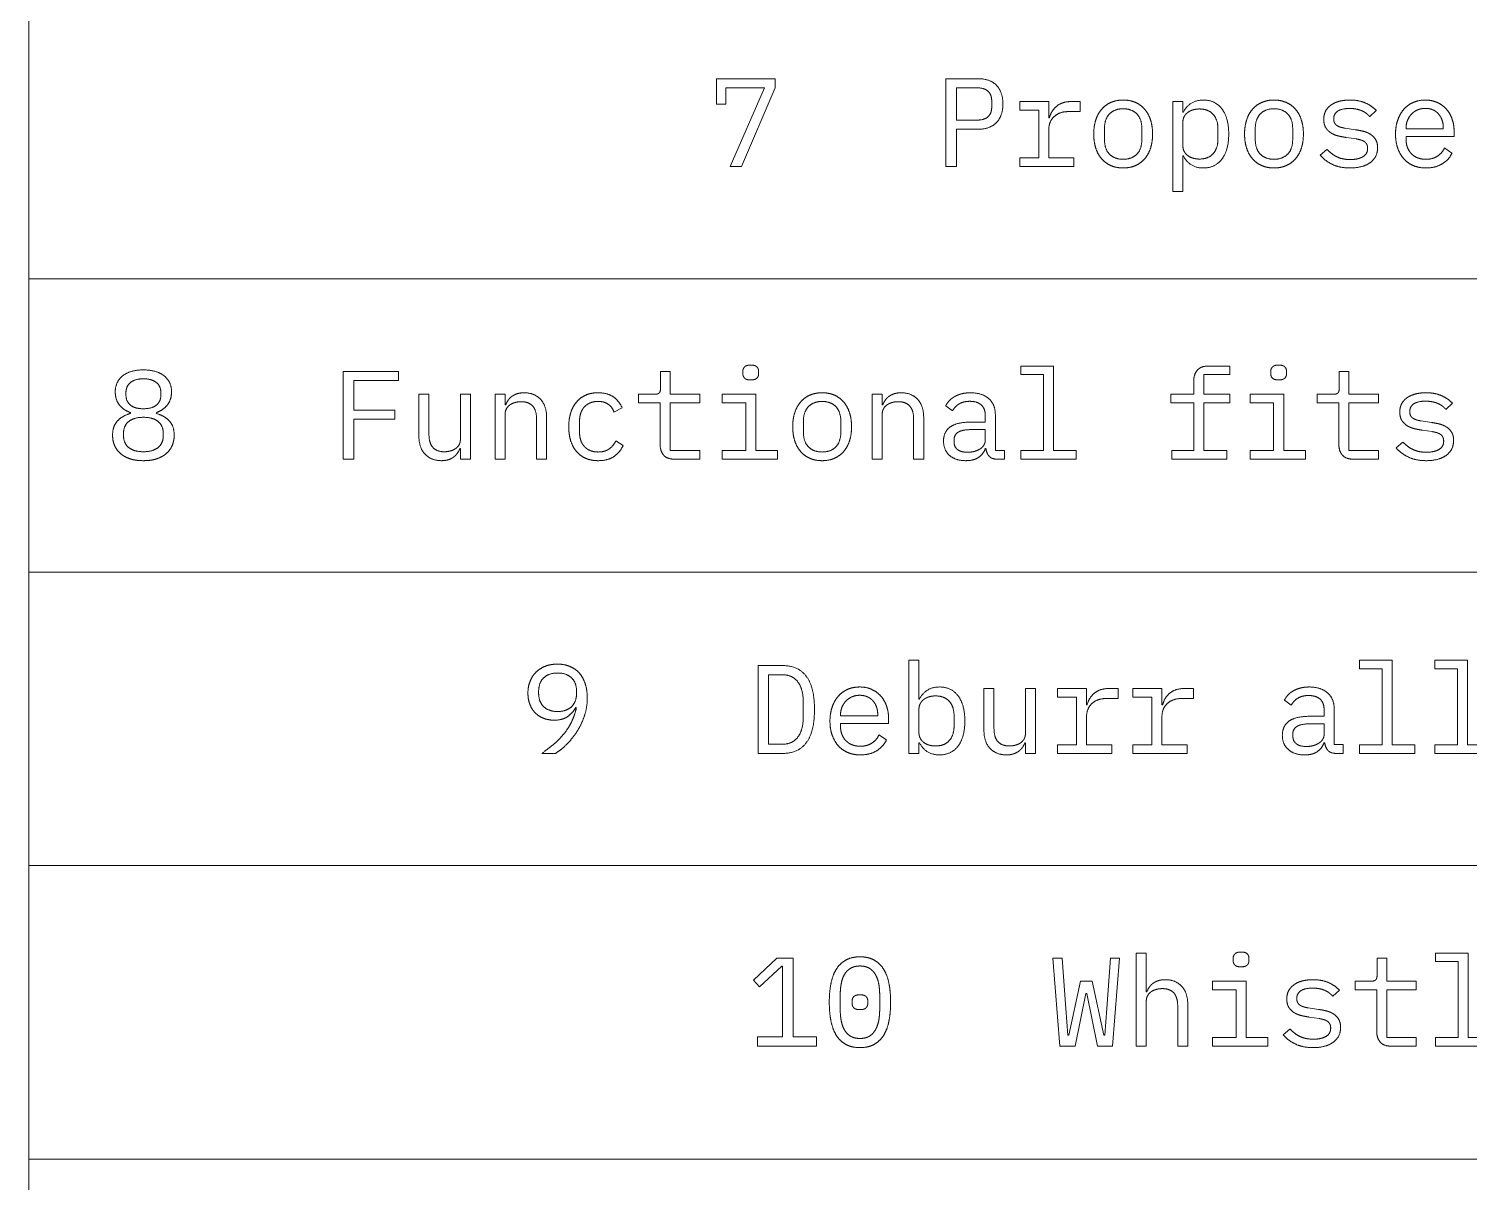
# Model space of a CAD drawing. Header units: millimetres. Extents: x 22 to 584, y 11 to 410.
# Drawn here: x 436.84 to 471.22, y 332.45 to 359.96 of the extents above; entities that cross this region are included whole.
import ezdxf

# ---------------------------------------------------------------- set-up
doc = ezdxf.new("R2010")
doc.units = ezdxf.units.MM
doc.layers.add('dims', color=7, linetype='Continuous', lineweight=5)

msp = doc.modelspace()

# ---------------------------------------------------------------- linework, layer by layer
at = {"layer": 'dims'}
for p, q in [((436.843, 305), (436.843, 410)), ((453.258, 358.772), (453.258, 358.166)), ((454.656, 358.772), (453.258, 358.772)), ((454.656, 358.55), (454.656, 358.772)), ((458.733, 358.772), (458.733, 356.678)), ((459.495, 358.772), (458.733, 358.772)), ((453.483, 358.556), (454.401, 358.556)), ((453.483, 358.166), (453.483, 358.556)), ((454.401, 358.556), (453.582, 356.678)), ((453.852, 356.678), (454.656, 358.55)), ((458.985, 357.785), (458.985, 358.553)), ((458.985, 358.553), (459.489, 358.553)), ((459.825, 358.247), (459.825, 358.091)), ((453.258, 358.166), (453.483, 358.166)), ((460.494, 358.226), (460.494, 358.022)), ((461.187, 358.226), (460.494, 358.226)), ((460.494, 358.022), (460.947, 358.022)), ((460.947, 358.022), (460.947, 356.882)), ((461.187, 357.836), (461.187, 358.226)), ((461.649, 357.986), (461.94, 357.986)), ((461.94, 358.226), (461.724, 358.226)), ((461.94, 357.986), (461.94, 358.226)), ((464.148, 358.226), (464.148, 356.078)), ((464.388, 358.226), (464.148, 358.226)), ((464.388, 357.974), (464.388, 358.226)), ((464.4, 357.974), (464.388, 357.974)), ((468.849, 357.866), (469.005, 358.013)), ((459.489, 357.785), (458.985, 357.785)), ((458.985, 357.566), (459.495, 357.566)), ((458.985, 356.678), (458.985, 357.566)), ((461.202, 357.836), (461.187, 357.836)), ((461.187, 356.882), (461.187, 357.551)), ((462.516, 357.341), (462.516, 357.563)), ((463.41, 357.563), (463.41, 357.341)), ((464.388, 357.173), (464.388, 357.731)), ((465.225, 357.584), (465.225, 357.32)), ((466.116, 357.341), (466.116, 357.563)), ((467.01, 357.563), (467.01, 357.341)), ((468.504, 357.554), (468.261, 357.59)), ((469.716, 357.572), (469.716, 357.593)), ((470.604, 357.572), (469.716, 357.572)), ((470.604, 357.605), (470.604, 357.572)), ((468.282, 357.371), (468.525, 357.335)), ((469.716, 357.392), (470.862, 357.392)), ((469.716, 357.32), (469.716, 357.392)), ((470.862, 357.392), (470.862, 357.506)), ((460.494, 356.882), (460.494, 356.678)), ((460.947, 356.882), (460.494, 356.882)), ((461.787, 356.882), (461.187, 356.882)), ((461.787, 356.678), (461.787, 356.882)), ((464.388, 356.93), (464.4, 356.93)), ((464.388, 356.078), (464.388, 356.93)), ((467.826, 357.086), (467.664, 356.945)), ((470.811, 356.999), (470.634, 357.119)), ((453.582, 356.678), (453.852, 356.678)), ((458.733, 356.678), (458.985, 356.678)), ((460.494, 356.678), (461.787, 356.678)), ((464.148, 356.078), (464.388, 356.078)), ((436.843, 354), (584, 354)), ((444.348, 351.79), (444.348, 349.696)), ((445.668, 351.79), (444.348, 351.79)), ((445.668, 351.571), (445.668, 351.79)), ((451.92, 351.79), (451.92, 351.385)), ((452.151, 351.79), (451.92, 351.79)), ((452.151, 351.244), (452.151, 351.79)), ((453.885, 351.787), (453.885, 351.739)), ((454.263, 351.739), (454.263, 351.787)), ((460.518, 351.916), (460.518, 351.712)), ((461.298, 351.916), (460.518, 351.916)), ((460.518, 351.712), (461.058, 351.712)), ((461.058, 351.712), (461.058, 349.9)), ((461.298, 349.9), (461.298, 351.916)), ((464.889, 351.712), (465.51, 351.712)), ((464.889, 351.244), (464.889, 351.712)), ((465.51, 351.916), (464.991, 351.916)), ((465.51, 351.712), (465.51, 351.916)), ((466.485, 351.787), (466.485, 351.739)), ((466.863, 351.739), (466.863, 351.787)), ((468.12, 351.79), (468.12, 351.385)), ((468.351, 351.79), (468.12, 351.79)), ((468.351, 351.244), (468.351, 351.79)), ((444.6, 351.571), (445.668, 351.571)), ((444.6, 350.866), (444.6, 351.571)), ((464.649, 351.562), (464.649, 351.244)), ((439.161, 351.235), (439.161, 351.277)), ((439.995, 351.277), (439.995, 351.235)), ((446.154, 351.244), (446.154, 350.251)), ((446.394, 351.244), (446.154, 351.244)), ((446.394, 350.293), (446.394, 351.244)), ((447.144, 351.244), (447.144, 350.17)), ((447.384, 351.244), (447.144, 351.244)), ((447.384, 349.696), (447.384, 351.244)), ((447.972, 351.244), (447.972, 349.696)), ((448.212, 351.244), (447.972, 351.244)), ((448.212, 350.992), (448.212, 351.244)), ((451.395, 351.244), (451.395, 351.04)), ((451.779, 351.244), (451.395, 351.244)), ((451.395, 351.04), (451.911, 351.04)), ((451.911, 351.04), (451.911, 350.05)), ((452.856, 351.244), (452.151, 351.244)), ((452.151, 351.04), (452.856, 351.04)), ((452.151, 349.9), (452.151, 351.04)), ((452.856, 351.04), (452.856, 351.244)), ((453.396, 351.244), (453.396, 351.04)), ((454.194, 351.244), (453.396, 351.244)), ((453.396, 351.04), (453.954, 351.04)), ((453.954, 351.04), (453.954, 349.9)), ((454.194, 349.9), (454.194, 351.244)), ((456.972, 351.244), (456.972, 349.696)), ((457.212, 351.244), (456.972, 351.244)), ((457.212, 350.992), (457.212, 351.244)), ((464.097, 351.244), (464.097, 351.04)), ((464.649, 351.244), (464.097, 351.244)), ((464.097, 351.04), (464.649, 351.04)), ((464.649, 351.04), (464.649, 349.9)), ((465.51, 351.244), (464.889, 351.244)), ((464.889, 351.04), (465.51, 351.04)), ((464.889, 349.9), (464.889, 351.04)), ((465.51, 351.04), (465.51, 351.244)), ((465.996, 351.244), (465.996, 351.04)), ((466.794, 351.244), (465.996, 351.244)), ((465.996, 351.04), (466.554, 351.04)), ((466.554, 351.04), (466.554, 349.9)), ((466.794, 349.9), (466.794, 351.244)), ((467.595, 351.244), (467.595, 351.04)), ((467.979, 351.244), (467.595, 351.244)), ((467.595, 351.04), (468.111, 351.04)), ((468.111, 351.04), (468.111, 350.05)), ((469.056, 351.244), (468.351, 351.244)), ((468.351, 351.04), (469.056, 351.04)), ((468.351, 349.9), (468.351, 351.04)), ((469.056, 351.04), (469.056, 351.244)), ((470.664, 350.884), (470.82, 351.031)), ((439.269, 350.809), (439.269, 350.785)), ((439.887, 350.785), (439.887, 350.809)), ((445.578, 350.866), (444.6, 350.866)), ((445.578, 350.647), (445.578, 350.866)), ((448.224, 350.992), (448.212, 350.992)), ((448.212, 349.696), (448.212, 350.77)), ((449.202, 349.696), (449.202, 350.689)), ((450.81, 350.821), (451.002, 350.923)), ((457.224, 350.992), (457.212, 350.992)), ((457.212, 349.696), (457.212, 350.77)), ((458.202, 349.696), (458.202, 350.689)), ((458.727, 350.968), (458.889, 350.848)), ((459.672, 350.734), (459.672, 350.581)), ((459.912, 349.906), (459.912, 350.758)), ((444.6, 350.647), (445.578, 350.647)), ((444.6, 349.696), (444.6, 350.647)), ((448.962, 350.647), (448.962, 349.696)), ((449.988, 350.338), (449.988, 350.602)), ((455.331, 350.359), (455.331, 350.581)), ((456.225, 350.581), (456.225, 350.359)), ((457.962, 350.647), (457.962, 349.696)), ((459.672, 350.581), (459.342, 350.581)), ((459.342, 350.401), (459.672, 350.401)), ((459.672, 350.401), (459.672, 350.146)), ((470.319, 350.572), (470.076, 350.608)), ((470.097, 350.389), (470.34, 350.353)), ((439.104, 350.251), (439.104, 350.317)), ((440.052, 350.317), (440.052, 350.251)), ((451.026, 350.02), (450.855, 350.137)), ((458.928, 350.104), (458.928, 350.167)), ((469.641, 350.104), (469.479, 349.963)), ((444.348, 349.696), (444.6, 349.696)), ((447.132, 349.948), (447.144, 349.948)), ((447.144, 349.948), (447.144, 349.696)), ((447.144, 349.696), (447.384, 349.696)), ((447.972, 349.696), (448.212, 349.696)), ((448.962, 349.696), (449.202, 349.696)), ((452.856, 349.9), (452.151, 349.9)), ((452.253, 349.696), (452.856, 349.696)), ((452.856, 349.696), (452.856, 349.9)), ((453.396, 349.9), (453.396, 349.696)), ((453.954, 349.9), (453.396, 349.9)), ((453.396, 349.696), (454.716, 349.696)), ((454.716, 349.9), (454.194, 349.9)), ((454.716, 349.696), (454.716, 349.9)), ((456.972, 349.696), (457.212, 349.696)), ((457.962, 349.696), (458.202, 349.696)), ((459.672, 349.948), (459.687, 349.948)), ((460.128, 349.906), (459.912, 349.906)), ((459.963, 349.696), (460.128, 349.696)), ((460.128, 349.696), (460.128, 349.906)), ((460.518, 349.9), (460.518, 349.696)), ((461.058, 349.9), (460.518, 349.9)), ((460.518, 349.696), (461.838, 349.696)), ((461.838, 349.9), (461.298, 349.9)), ((461.838, 349.696), (461.838, 349.9)), ((464.127, 349.9), (464.127, 349.696)), ((464.649, 349.9), (464.127, 349.9)), ((464.127, 349.696), (465.441, 349.696)), ((465.441, 349.9), (464.889, 349.9)), ((465.441, 349.696), (465.441, 349.9)), ((465.996, 349.9), (465.996, 349.696)), ((466.554, 349.9), (465.996, 349.9)), ((465.996, 349.696), (467.316, 349.696)), ((467.316, 349.9), (466.794, 349.9)), ((467.316, 349.696), (467.316, 349.9)), ((469.056, 349.9), (468.351, 349.9)), ((468.453, 349.696), (469.056, 349.696)), ((469.056, 349.696), (469.056, 349.9)), ((436.843, 347), (584, 347)), ((457.849, 344.898), (457.849, 342.678)), ((458.089, 344.898), (457.849, 344.898)), ((458.089, 343.974), (458.089, 344.898)), ((468.604, 344.898), (468.604, 344.694)), ((469.384, 344.898), (468.604, 344.898)), ((469.384, 342.882), (469.384, 344.898)), ((470.404, 344.898), (470.404, 344.694)), ((471.184, 344.898), (470.404, 344.898)), ((471.184, 342.882), (471.184, 344.898)), ((454.249, 344.772), (454.249, 342.678)), ((454.834, 344.772), (454.249, 344.772)), ((454.501, 344.553), (454.822, 344.553)), ((454.501, 342.897), (454.501, 344.553)), ((468.604, 344.694), (469.144, 344.694)), ((469.144, 344.694), (469.144, 342.882)), ((470.404, 344.694), (470.944, 344.694)), ((470.944, 344.694), (470.944, 342.882)), ((449.011, 344.124), (449.011, 344.148)), ((449.917, 344.148), (449.917, 344.124)), ((459.64, 344.226), (459.64, 343.233)), ((459.88, 344.226), (459.64, 344.226)), ((459.88, 343.275), (459.88, 344.226)), ((460.63, 344.226), (460.63, 343.152)), ((460.87, 344.226), (460.63, 344.226)), ((460.87, 342.678), (460.87, 344.226)), ((461.395, 344.226), (461.395, 344.022)), ((462.089, 344.226), (461.395, 344.226)), ((462.089, 343.836), (462.089, 344.226)), ((462.841, 344.226), (462.625, 344.226)), ((462.841, 343.986), (462.841, 344.226)), ((463.195, 344.226), (463.195, 344.022)), ((463.889, 344.226), (463.195, 344.226)), ((463.889, 343.836), (463.889, 344.226)), ((464.641, 344.226), (464.425, 344.226)), ((464.641, 343.986), (464.641, 344.226)), ((455.329, 343.887), (455.329, 343.563)), ((458.101, 343.974), (458.089, 343.974)), ((461.395, 344.022), (461.849, 344.022)), ((461.849, 344.022), (461.849, 342.882)), ((462.104, 343.836), (462.089, 343.836)), ((462.55, 343.986), (462.841, 343.986)), ((463.195, 344.022), (463.649, 344.022)), ((463.649, 344.022), (463.649, 342.882)), ((463.904, 343.836), (463.889, 343.836)), ((464.35, 343.986), (464.641, 343.986)), ((466.814, 343.95), (466.975, 343.83)), ((449.899, 343.77), (449.914, 343.764)), ((456.217, 343.572), (456.217, 343.593)), ((457.105, 343.572), (456.217, 343.572)), ((457.105, 343.605), (457.105, 343.572)), ((457.364, 343.392), (457.364, 343.506)), ((458.089, 343.173), (458.089, 343.731)), ((458.926, 343.584), (458.926, 343.32)), ((462.089, 342.882), (462.089, 343.551)), ((463.889, 342.882), (463.889, 343.551)), ((467.759, 343.563), (467.429, 343.563)), ((467.759, 343.716), (467.759, 343.563)), ((467.999, 342.888), (467.999, 343.74)), ((456.217, 343.392), (457.364, 343.392)), ((456.217, 343.32), (456.217, 343.392)), ((457.312, 342.999), (457.135, 343.119)), ((467.014, 343.086), (467.014, 343.149)), ((467.429, 343.383), (467.759, 343.383)), ((467.759, 343.383), (467.759, 343.128)), ((454.822, 342.897), (454.501, 342.897)), ((458.089, 342.93), (458.101, 342.93)), ((458.089, 342.678), (458.089, 342.93)), ((460.619, 342.93), (460.63, 342.93)), ((460.63, 342.93), (460.63, 342.678)), ((461.395, 342.882), (461.395, 342.678)), ((461.849, 342.882), (461.395, 342.882)), ((462.689, 342.882), (462.089, 342.882)), ((462.689, 342.678), (462.689, 342.882)), ((463.195, 342.882), (463.195, 342.678)), ((463.649, 342.882), (463.195, 342.882)), ((464.489, 342.882), (463.889, 342.882)), ((464.489, 342.678), (464.489, 342.882)), ((467.759, 342.93), (467.774, 342.93)), ((468.214, 342.888), (467.999, 342.888)), ((468.214, 342.678), (468.214, 342.888)), ((468.604, 342.882), (468.604, 342.678)), ((469.144, 342.882), (468.604, 342.882)), ((469.924, 342.882), (469.384, 342.882)), ((469.924, 342.678), (469.924, 342.882)), ((470.404, 342.882), (470.404, 342.678)), ((470.944, 342.882), (470.404, 342.882)), ((471.724, 342.882), (471.184, 342.882)), ((449.089, 342.678), (449.414, 342.678)), ((454.249, 342.678), (454.834, 342.678)), ((457.849, 342.678), (458.089, 342.678)), ((460.63, 342.678), (460.87, 342.678)), ((461.395, 342.678), (462.689, 342.678)), ((463.195, 342.678), (464.489, 342.678)), ((468.049, 342.678), (468.214, 342.678)), ((468.604, 342.678), (469.924, 342.678)), ((470.404, 342.678), (471.724, 342.678)), ((436.843, 340), (584, 340)), ((454.695, 337.79), (454.14, 337.271)), ((454.287, 337.112), (454.815, 337.604)), ((455.088, 337.79), (454.695, 337.79)), ((454.815, 337.604), (454.836, 337.604)), ((454.836, 337.604), (454.836, 335.915)), ((455.088, 335.915), (455.088, 337.79)), ((461.286, 337.79), (461.451, 335.696)), ((461.511, 337.79), (461.286, 337.79)), ((461.598, 336.59), (461.511, 337.79)), ((462.657, 337.79), (462.57, 336.59)), ((462.876, 337.79), (462.657, 337.79)), ((462.711, 335.696), (462.876, 337.79)), ((463.275, 337.916), (463.275, 335.696)), ((463.515, 337.916), (463.275, 337.916)), ((463.515, 336.992), (463.515, 337.916)), ((465.588, 337.787), (465.588, 337.739)), ((465.966, 337.739), (465.966, 337.787)), ((469.023, 337.79), (469.023, 337.385)), ((469.254, 337.79), (469.023, 337.79)), ((469.254, 337.244), (469.254, 337.79)), ((470.421, 337.916), (470.421, 337.712)), ((471.201, 337.916), (470.421, 337.916)), ((470.421, 337.712), (470.961, 337.712)), ((470.961, 337.712), (470.961, 335.9)), ((471.201, 335.9), (471.201, 337.916)), ((454.14, 337.271), (454.287, 337.112)), ((461.943, 337.244), (461.667, 335.957)), ((461.814, 335.696), (462.069, 336.947)), ((462.225, 337.244), (461.943, 337.244)), ((462.069, 336.947), (462.093, 336.947)), ((462.093, 336.947), (462.348, 335.696)), ((462.501, 335.957), (462.225, 337.244)), ((463.527, 336.992), (463.515, 336.992)), ((465.099, 337.244), (465.099, 337.04)), ((465.897, 337.244), (465.099, 337.244)), ((465.099, 337.04), (465.657, 337.04)), ((465.657, 337.04), (465.657, 335.9)), ((465.897, 335.9), (465.897, 337.244)), ((467.967, 336.884), (468.123, 337.031)), ((468.498, 337.244), (468.498, 337.04)), ((468.882, 337.244), (468.498, 337.244)), ((468.498, 337.04), (469.014, 337.04)), ((469.014, 337.04), (469.014, 336.05)), ((469.959, 337.244), (469.254, 337.244)), ((469.254, 337.04), (469.959, 337.04)), ((469.254, 335.9), (469.254, 337.04)), ((469.959, 337.04), (469.959, 337.244)), ((456.21, 336.572), (456.21, 336.914)), ((456.495, 336.776), (456.495, 336.71)), ((456.867, 336.71), (456.867, 336.776)), ((457.152, 336.914), (457.152, 336.572)), ((461.643, 335.957), (461.598, 336.59)), ((462.57, 336.59), (462.525, 335.957)), ((463.515, 335.696), (463.515, 336.77)), ((464.265, 336.647), (464.265, 335.696)), ((464.505, 335.696), (464.505, 336.689)), ((467.622, 336.572), (467.379, 336.608)), ((467.4, 336.389), (467.643, 336.353)), ((454.236, 335.915), (454.236, 335.696)), ((454.836, 335.915), (454.236, 335.915)), ((455.64, 335.915), (455.088, 335.915)), ((455.64, 335.696), (455.64, 335.915)), ((461.667, 335.957), (461.643, 335.957)), ((462.525, 335.957), (462.501, 335.957)), ((465.099, 335.9), (465.099, 335.696)), ((465.657, 335.9), (465.099, 335.9)), ((466.419, 335.9), (465.897, 335.9)), ((466.419, 335.696), (466.419, 335.9)), ((466.944, 336.104), (466.782, 335.963)), ((469.959, 335.9), (469.254, 335.9)), ((469.959, 335.696), (469.959, 335.9)), ((470.421, 335.9), (470.421, 335.696)), ((470.961, 335.9), (470.421, 335.9)), ((471.741, 335.9), (471.201, 335.9)), ((454.236, 335.696), (455.64, 335.696)), ((461.451, 335.696), (461.814, 335.696)), ((462.348, 335.696), (462.711, 335.696)), ((463.275, 335.696), (463.515, 335.696)), ((464.265, 335.696), (464.505, 335.696)), ((465.099, 335.696), (466.419, 335.696)), ((469.356, 335.696), (469.959, 335.696)), ((470.421, 335.696), (471.741, 335.696)), ((436.843, 333), (584, 333))]:
    msp.add_line(p, q, dxfattribs=at)
for points in [[(459.495, 358.772), (459.786, 358.772), (459.939, 358.613)], [(459.939, 358.613), (460.092, 358.454), (460.092, 358.169)], [(459.736, 358.473), (459.648, 358.553), (459.489, 358.553)], [(459.825, 358.247), (459.825, 358.394), (459.736, 358.473)], [(462.67, 358.205), (462.801, 358.262), (462.963, 358.262)], [(462.963, 358.262), (463.125, 358.262), (463.255, 358.205)], [(464.4, 357.974), (464.55, 358.262), (464.877, 358.262)], [(464.877, 358.262), (465.162, 358.262), (465.322, 358.049)], [(466.27, 358.205), (466.401, 358.262), (466.563, 358.262)], [(466.563, 358.262), (466.725, 358.262), (466.855, 358.205)], [(467.928, 358.146), (468.012, 358.205), (468.126, 358.234)], [(468.126, 358.234), (468.24, 358.262), (468.375, 358.262)], [(468.375, 358.262), (468.585, 358.262), (468.739, 358.196)], [(469.885, 358.205), (470.016, 358.262), (470.175, 358.262)], [(470.175, 358.262), (470.331, 358.262), (470.458, 358.205)], [(459.736, 357.864), (459.825, 357.944), (459.825, 358.091)], [(460.092, 358.169), (460.092, 357.884), (459.939, 357.725)], [(461.202, 357.836), (461.25, 358.019), (461.384, 358.122)], [(461.649, 357.986), (461.442, 357.986), (461.315, 357.866)], [(461.384, 358.122), (461.517, 358.226), (461.724, 358.226)], [(462.309, 357.785), (462.357, 357.935), (462.449, 358.041)], [(462.449, 358.041), (462.54, 358.148), (462.67, 358.205)], [(462.639, 357.935), (462.516, 357.815), (462.516, 357.563)], [(462.963, 358.055), (462.762, 358.055), (462.639, 357.935)], [(463.287, 357.935), (463.164, 358.055), (462.963, 358.055)], [(463.255, 358.205), (463.386, 358.148), (463.477, 358.041)], [(463.41, 357.563), (463.41, 357.815), (463.287, 357.935)], [(463.477, 358.041), (463.569, 357.935), (463.617, 357.785)], [(464.505, 357.966), (464.451, 357.926), (464.419, 357.867)], [(464.631, 358.028), (464.559, 358.007), (464.505, 357.966)], [(464.784, 358.049), (464.703, 358.049), (464.631, 358.028)], [(465.109, 357.921), (464.994, 358.049), (464.784, 358.049)], [(465.225, 357.584), (465.225, 357.794), (465.109, 357.921)], [(465.322, 358.049), (465.483, 357.836), (465.483, 357.452)], [(465.909, 357.785), (465.957, 357.935), (466.049, 358.041)], [(466.049, 358.041), (466.14, 358.148), (466.27, 358.205)], [(466.239, 357.935), (466.116, 357.815), (466.116, 357.563)], [(466.563, 358.055), (466.362, 358.055), (466.239, 357.935)], [(466.887, 357.935), (466.764, 358.055), (466.563, 358.055)], [(466.855, 358.205), (466.986, 358.148), (467.077, 358.041)], [(467.01, 357.563), (467.01, 357.815), (466.887, 357.935)], [(467.077, 358.041), (467.169, 357.935), (467.217, 357.785)], [(467.751, 357.8), (467.751, 357.917), (467.797, 358.003)], [(467.797, 358.003), (467.844, 358.088), (467.928, 358.146)], [(468.085, 357.998), (467.988, 357.935), (467.988, 357.815)], [(468.366, 358.061), (468.183, 358.061), (468.085, 357.998)], [(468.546, 358.043), (468.468, 358.061), (468.366, 358.061)], [(468.682, 357.996), (468.624, 358.025), (468.546, 358.043)], [(468.781, 357.933), (468.741, 357.968), (468.682, 357.996)], [(468.739, 358.196), (468.894, 358.13), (469.005, 358.013)], [(468.849, 357.866), (468.822, 357.899), (468.781, 357.933)], [(469.516, 357.785), (469.569, 357.935), (469.662, 358.041)], [(469.662, 358.041), (469.755, 358.148), (469.885, 358.205)], [(469.846, 357.929), (469.785, 357.866), (469.75, 357.78)], [(469.992, 358.028), (469.908, 357.992), (469.846, 357.929)], [(470.175, 358.064), (470.076, 358.064), (469.992, 358.028)], [(470.35, 358.031), (470.271, 358.064), (470.175, 358.064)], [(470.485, 357.936), (470.43, 357.998), (470.35, 358.031)], [(470.458, 358.205), (470.586, 358.148), (470.676, 358.048)], [(470.572, 357.791), (470.541, 357.875), (470.485, 357.936)], [(470.676, 358.048), (470.766, 357.947), (470.814, 357.809)], [(459.489, 357.785), (459.648, 357.785), (459.736, 357.864)], [(459.939, 357.725), (459.786, 357.566), (459.495, 357.566)], [(461.315, 357.866), (461.187, 357.746), (461.187, 357.551)], [(462.261, 357.452), (462.261, 357.635), (462.309, 357.785)], [(463.617, 357.785), (463.665, 357.635), (463.665, 357.452)], [(464.419, 357.867), (464.388, 357.809), (464.388, 357.731)], [(465.861, 357.452), (465.861, 357.635), (465.909, 357.785)], [(467.217, 357.785), (467.265, 357.635), (467.265, 357.452)], [(467.803, 357.596), (467.751, 357.674), (467.751, 357.8)], [(467.934, 357.471), (467.856, 357.518), (467.803, 357.596)], [(467.988, 357.815), (467.988, 357.755), (468.01, 357.714)], [(468.01, 357.714), (468.033, 357.674), (468.072, 357.65)], [(468.072, 357.65), (468.111, 357.626), (468.16, 357.612)], [(468.16, 357.612), (468.21, 357.599), (468.261, 357.59)], [(468.504, 357.554), (468.588, 357.542), (468.681, 357.521)], [(469.464, 357.449), (469.464, 357.635), (469.516, 357.785)], [(469.75, 357.78), (469.716, 357.695), (469.716, 357.593)], [(470.604, 357.605), (470.604, 357.707), (470.572, 357.791)], [(470.814, 357.809), (470.862, 357.671), (470.862, 357.506)], [(462.309, 357.117), (462.261, 357.266), (462.261, 357.452)], [(462.516, 357.341), (462.516, 357.089), (462.639, 356.969)], [(463.287, 356.969), (463.41, 357.089), (463.41, 357.341)], [(463.665, 357.452), (463.665, 357.266), (463.617, 357.117)], [(465.109, 356.983), (465.225, 357.11), (465.225, 357.32)], [(465.483, 357.452), (465.483, 357.068), (465.322, 356.855)], [(465.909, 357.117), (465.861, 357.266), (465.861, 357.452)], [(466.116, 357.341), (466.116, 357.089), (466.239, 356.969)], [(466.887, 356.969), (467.01, 357.089), (467.01, 357.341)], [(467.265, 357.452), (467.265, 357.266), (467.217, 357.117)], [(468.106, 357.404), (468.012, 357.425), (467.934, 357.471)], [(468.282, 357.371), (468.201, 357.383), (468.106, 357.404)], [(468.627, 357.312), (468.579, 357.326), (468.525, 357.335)], [(468.714, 357.275), (468.675, 357.299), (468.627, 357.312)], [(468.681, 357.521), (468.774, 357.5), (468.852, 357.454)], [(468.775, 357.21), (468.753, 357.251), (468.714, 357.275)], [(468.798, 357.11), (468.798, 357.17), (468.775, 357.21)], [(468.852, 357.454), (468.93, 357.407), (468.982, 357.329)], [(468.982, 357.329), (469.035, 357.251), (469.035, 357.125)], [(469.515, 357.117), (469.464, 357.266), (469.464, 357.449)], [(469.716, 357.32), (469.716, 357.218), (469.749, 357.131)], [(462.449, 356.862), (462.357, 356.969), (462.309, 357.117)], [(462.67, 356.699), (462.54, 356.756), (462.449, 356.862)], [(462.639, 356.969), (462.762, 356.849), (462.963, 356.849)], [(462.963, 356.849), (463.164, 356.849), (463.287, 356.969)], [(463.477, 356.862), (463.386, 356.756), (463.255, 356.699)], [(463.617, 357.117), (463.569, 356.969), (463.477, 356.862)], [(464.388, 357.173), (464.388, 357.095), (464.419, 357.036)], [(464.877, 356.642), (464.55, 356.642), (464.4, 356.93)], [(464.419, 357.036), (464.451, 356.978), (464.505, 356.938)], [(464.505, 356.938), (464.559, 356.897), (464.631, 356.876)], [(464.631, 356.876), (464.703, 356.855), (464.784, 356.855)], [(464.784, 356.855), (464.994, 356.855), (465.109, 356.983)], [(465.322, 356.855), (465.162, 356.642), (464.877, 356.642)], [(466.049, 356.862), (465.957, 356.969), (465.909, 357.117)], [(466.27, 356.699), (466.14, 356.756), (466.049, 356.862)], [(466.239, 356.969), (466.362, 356.849), (466.563, 356.849)], [(466.563, 356.849), (466.764, 356.849), (466.887, 356.969)], [(467.077, 356.862), (466.986, 356.756), (466.855, 356.699)], [(467.217, 357.117), (467.169, 356.969), (467.077, 356.862)], [(467.962, 356.725), (467.787, 356.807), (467.664, 356.945)], [(467.826, 357.086), (467.937, 356.969), (468.069, 356.906)], [(468.069, 356.906), (468.201, 356.843), (468.387, 356.843)], [(468.387, 356.843), (468.567, 356.843), (468.682, 356.908)], [(468.682, 356.908), (468.798, 356.972), (468.798, 357.11)], [(469.035, 357.125), (469.035, 356.894), (468.856, 356.768)], [(469.66, 356.862), (469.566, 356.969), (469.515, 357.117)], [(469.889, 356.699), (469.755, 356.756), (469.66, 356.862)], [(469.749, 357.131), (469.782, 357.044), (469.844, 356.981)], [(469.844, 356.981), (469.905, 356.918), (469.994, 356.883)], [(469.994, 356.883), (470.082, 356.849), (470.19, 356.849)], [(470.19, 356.849), (470.346, 356.849), (470.46, 356.921)], [(470.46, 356.921), (470.574, 356.993), (470.634, 357.119)], [(470.811, 356.999), (470.742, 356.843), (470.581, 356.743)], [(462.963, 356.642), (462.801, 356.642), (462.67, 356.699)], [(463.255, 356.699), (463.125, 356.642), (462.963, 356.642)], [(466.563, 356.642), (466.401, 356.642), (466.27, 356.699)], [(466.855, 356.699), (466.725, 356.642), (466.563, 356.642)], [(468.381, 356.642), (468.138, 356.642), (467.962, 356.725)], [(468.856, 356.768), (468.678, 356.642), (468.381, 356.642)], [(470.19, 356.642), (470.022, 356.642), (469.889, 356.699)], [(470.581, 356.743), (470.421, 356.642), (470.19, 356.642)], [(439.083, 351.683), (439.26, 351.826), (439.578, 351.826)], [(439.578, 351.826), (439.896, 351.826), (440.073, 351.683)], [(453.885, 351.787), (453.885, 351.853), (453.927, 351.896)], [(453.927, 351.629), (453.885, 351.673), (453.885, 351.739)], [(453.927, 351.896), (453.969, 351.94), (454.074, 351.94)], [(454.074, 351.94), (454.179, 351.94), (454.221, 351.896)], [(454.221, 351.896), (454.263, 351.853), (454.263, 351.787)], [(454.263, 351.739), (454.263, 351.673), (454.221, 351.629)], [(464.649, 351.562), (464.649, 351.718), (464.731, 351.817)], [(464.731, 351.817), (464.814, 351.916), (464.991, 351.916)], [(466.485, 351.787), (466.485, 351.853), (466.527, 351.896)], [(466.527, 351.629), (466.485, 351.673), (466.485, 351.739)], [(466.527, 351.896), (466.569, 351.94), (466.674, 351.94)], [(466.674, 351.94), (466.779, 351.94), (466.821, 351.896)], [(466.821, 351.896), (466.863, 351.853), (466.863, 351.787)], [(466.863, 351.739), (466.863, 351.673), (466.821, 351.629)], [(438.906, 351.301), (438.906, 351.541), (439.083, 351.683)], [(439.27, 351.526), (439.161, 351.439), (439.161, 351.277)], [(439.578, 351.613), (439.38, 351.613), (439.27, 351.526)], [(439.885, 351.526), (439.776, 351.613), (439.578, 351.613)], [(439.995, 351.277), (439.995, 351.439), (439.885, 351.526)], [(440.073, 351.683), (440.25, 351.541), (440.25, 351.301)], [(451.889, 351.275), (451.92, 351.307), (451.92, 351.385)], [(454.074, 351.586), (453.969, 351.586), (453.927, 351.629)], [(454.221, 351.629), (454.179, 351.586), (454.074, 351.586)], [(466.674, 351.586), (466.569, 351.586), (466.527, 351.629)], [(466.821, 351.629), (466.779, 351.586), (466.674, 351.586)], [(468.089, 351.275), (468.12, 351.307), (468.12, 351.385)], [(439.003, 350.993), (438.906, 351.121), (438.906, 351.301)], [(439.161, 351.235), (439.161, 351.073), (439.267, 350.986)], [(439.889, 350.986), (439.995, 351.073), (439.995, 351.235)], [(440.25, 351.301), (440.25, 351.121), (440.152, 350.993)], [(448.224, 350.992), (448.248, 351.049), (448.284, 351.101)], [(448.284, 351.101), (448.32, 351.154), (448.372, 351.193)], [(448.455, 351.049), (448.386, 351.031), (448.332, 350.995)], [(448.372, 351.193), (448.425, 351.232), (448.497, 351.256)], [(448.596, 351.067), (448.524, 351.067), (448.455, 351.049)], [(448.497, 351.256), (448.569, 351.28), (448.665, 351.28)], [(448.869, 350.963), (448.776, 351.067), (448.596, 351.067)], [(448.665, 351.28), (448.908, 351.28), (449.055, 351.125)], [(449.055, 351.125), (449.202, 350.971), (449.202, 350.689)], [(449.778, 350.803), (449.826, 350.953), (449.916, 351.059)], [(449.916, 351.059), (450.006, 351.166), (450.135, 351.223)], [(450.241, 351.038), (450.159, 351.004), (450.102, 350.941)], [(450.135, 351.223), (450.264, 351.28), (450.429, 351.28)], [(450.429, 351.073), (450.324, 351.073), (450.241, 351.038)], [(450.429, 351.28), (450.654, 351.28), (450.795, 351.181)], [(450.67, 351.007), (450.573, 351.073), (450.429, 351.073)], [(450.795, 351.181), (450.936, 351.082), (451.002, 350.923)], [(451.779, 351.244), (451.857, 351.244), (451.889, 351.275)], [(455.124, 350.803), (455.172, 350.953), (455.264, 351.059)], [(455.264, 351.059), (455.355, 351.166), (455.485, 351.223)], [(455.778, 351.073), (455.577, 351.073), (455.454, 350.953)], [(455.485, 351.223), (455.616, 351.28), (455.778, 351.28)], [(455.778, 351.28), (455.94, 351.28), (456.07, 351.223)], [(456.102, 350.953), (455.979, 351.073), (455.778, 351.073)], [(456.07, 351.223), (456.201, 351.166), (456.292, 351.059)], [(456.292, 351.059), (456.384, 350.953), (456.432, 350.803)], [(457.224, 350.992), (457.248, 351.049), (457.284, 351.101)], [(457.284, 351.101), (457.32, 351.154), (457.372, 351.193)], [(457.455, 351.049), (457.386, 351.031), (457.332, 350.995)], [(457.372, 351.193), (457.425, 351.232), (457.497, 351.256)], [(457.596, 351.067), (457.524, 351.067), (457.455, 351.049)], [(457.497, 351.256), (457.569, 351.28), (457.665, 351.28)], [(457.869, 350.963), (457.776, 351.067), (457.596, 351.067)], [(457.665, 351.28), (457.908, 351.28), (458.055, 351.125)], [(458.055, 351.125), (458.202, 350.971), (458.202, 350.689)], [(458.727, 350.968), (458.757, 351.028), (458.808, 351.085)], [(458.808, 351.085), (458.859, 351.142), (458.934, 351.185)], [(459.048, 351.014), (458.949, 350.953), (458.889, 350.848)], [(458.934, 351.185), (459.009, 351.229), (459.105, 351.254)], [(459.303, 351.076), (459.147, 351.076), (459.048, 351.014)], [(459.105, 351.254), (459.201, 351.28), (459.318, 351.28)], [(459.576, 350.99), (459.48, 351.076), (459.303, 351.076)], [(459.318, 351.28), (459.591, 351.28), (459.751, 351.142)], [(459.751, 351.142), (459.912, 351.004), (459.912, 350.758)], [(467.979, 351.244), (468.057, 351.244), (468.089, 351.275)], [(469.566, 350.818), (469.566, 350.935), (469.612, 351.02)], [(469.612, 351.02), (469.659, 351.106), (469.743, 351.164)], [(469.743, 351.164), (469.827, 351.223), (469.941, 351.251)], [(469.9, 351.016), (469.803, 350.953), (469.803, 350.833)], [(470.181, 351.079), (469.998, 351.079), (469.9, 351.016)], [(469.941, 351.251), (470.055, 351.28), (470.19, 351.28)], [(470.361, 351.061), (470.283, 351.079), (470.181, 351.079)], [(470.19, 351.28), (470.4, 351.28), (470.554, 351.214)], [(470.497, 351.014), (470.439, 351.043), (470.361, 351.061)], [(470.596, 350.951), (470.556, 350.986), (470.497, 351.014)], [(470.554, 351.214), (470.709, 351.148), (470.82, 351.031)], [(438.96, 350.608), (439.077, 350.734), (439.269, 350.785)], [(439.269, 350.809), (439.101, 350.866), (439.003, 350.993)], [(439.578, 350.695), (439.353, 350.695), (439.228, 350.596)], [(439.267, 350.986), (439.374, 350.899), (439.578, 350.899)], [(439.578, 350.899), (439.782, 350.899), (439.889, 350.986)], [(439.927, 350.596), (439.803, 350.695), (439.578, 350.695)], [(440.152, 350.993), (440.055, 350.866), (439.887, 350.809)], [(439.887, 350.785), (440.079, 350.734), (440.196, 350.608)], [(448.245, 350.902), (448.212, 350.845), (448.212, 350.77)], [(448.332, 350.995), (448.278, 350.959), (448.245, 350.902)], [(448.962, 350.647), (448.962, 350.86), (448.869, 350.963)], [(449.73, 350.47), (449.73, 350.653), (449.778, 350.803)], [(450.016, 350.791), (449.988, 350.704), (449.988, 350.602)], [(450.102, 350.941), (450.045, 350.878), (450.016, 350.791)], [(450.81, 350.821), (450.768, 350.941), (450.67, 351.007)], [(455.076, 350.47), (455.076, 350.653), (455.124, 350.803)], [(455.454, 350.953), (455.331, 350.833), (455.331, 350.581)], [(456.225, 350.581), (456.225, 350.833), (456.102, 350.953)], [(456.432, 350.803), (456.48, 350.653), (456.48, 350.47)], [(457.245, 350.902), (457.212, 350.845), (457.212, 350.77)], [(457.332, 350.995), (457.278, 350.959), (457.245, 350.902)], [(457.962, 350.647), (457.962, 350.86), (457.869, 350.963)], [(459.672, 350.734), (459.672, 350.905), (459.576, 350.99)], [(469.618, 350.614), (469.566, 350.692), (469.566, 350.818)], [(469.803, 350.833), (469.803, 350.773), (469.825, 350.732)], [(469.825, 350.732), (469.848, 350.692), (469.887, 350.668)], [(469.887, 350.668), (469.926, 350.644), (469.975, 350.63)], [(470.664, 350.884), (470.637, 350.917), (470.596, 350.951)], [(438.843, 350.266), (438.843, 350.482), (438.96, 350.608)], [(439.228, 350.596), (439.104, 350.497), (439.104, 350.317)], [(440.052, 350.317), (440.052, 350.497), (439.927, 350.596)], [(440.196, 350.608), (440.313, 350.482), (440.313, 350.266)], [(449.776, 350.137), (449.73, 350.287), (449.73, 350.47)], [(449.988, 350.338), (449.988, 350.236), (450.016, 350.149)], [(455.124, 350.135), (455.076, 350.284), (455.076, 350.47)], [(455.331, 350.359), (455.331, 350.107), (455.454, 349.987)], [(456.102, 349.987), (456.225, 350.107), (456.225, 350.359)], [(456.48, 350.47), (456.48, 350.284), (456.432, 350.135)], [(458.676, 350.131), (458.676, 350.347), (458.833, 350.464)], [(458.833, 350.464), (458.991, 350.581), (459.342, 350.581)], [(459.027, 350.341), (458.928, 350.281), (458.928, 350.167)], [(459.342, 350.401), (459.126, 350.401), (459.027, 350.341)], [(469.749, 350.489), (469.671, 350.536), (469.618, 350.614)], [(469.921, 350.422), (469.827, 350.443), (469.749, 350.489)], [(470.097, 350.389), (470.016, 350.401), (469.921, 350.422)], [(469.975, 350.63), (470.025, 350.617), (470.076, 350.608)], [(470.319, 350.572), (470.403, 350.56), (470.496, 350.539)], [(470.442, 350.33), (470.394, 350.344), (470.34, 350.353)], [(470.529, 350.293), (470.49, 350.317), (470.442, 350.33)], [(470.496, 350.539), (470.589, 350.518), (470.667, 350.471)], [(470.667, 350.471), (470.745, 350.425), (470.797, 350.347)], [(470.797, 350.347), (470.85, 350.269), (470.85, 350.143)], [(438.889, 350.026), (438.843, 350.137), (438.843, 350.266)], [(439.027, 349.834), (438.936, 349.915), (438.889, 350.026)], [(439.104, 350.251), (439.104, 350.071), (439.23, 349.972)], [(439.926, 349.972), (440.052, 350.071), (440.052, 350.251)], [(440.266, 350.026), (440.22, 349.915), (440.127, 349.834)], [(440.313, 350.266), (440.313, 350.137), (440.266, 350.026)], [(446.301, 349.814), (446.154, 349.969), (446.154, 350.251)], [(446.394, 350.293), (446.394, 350.08), (446.487, 349.976)], [(447.024, 349.945), (447.078, 349.981), (447.111, 350.036)], [(447.111, 350.036), (447.144, 350.092), (447.144, 350.17)], [(449.913, 349.882), (449.823, 349.987), (449.776, 350.137)], [(450.016, 350.149), (450.045, 350.062), (450.102, 349.999)], [(450.102, 349.999), (450.159, 349.936), (450.243, 349.901)], [(450.693, 349.939), (450.795, 350.011), (450.855, 350.137)], [(451.026, 350.02), (450.957, 349.864), (450.811, 349.762)], [(451.993, 349.795), (451.911, 349.894), (451.911, 350.05)], [(455.264, 349.88), (455.172, 349.987), (455.124, 350.135)], [(455.454, 349.987), (455.577, 349.867), (455.778, 349.867)], [(455.778, 349.867), (455.979, 349.867), (456.102, 349.987)], [(456.432, 350.135), (456.384, 349.987), (456.292, 349.88)], [(458.82, 349.786), (458.676, 349.912), (458.676, 350.131)], [(458.928, 350.104), (458.928, 349.984), (459.013, 349.922)], [(459.552, 349.943), (459.609, 349.981), (459.64, 350.033)], [(459.64, 350.033), (459.672, 350.086), (459.672, 350.146)], [(468.193, 349.795), (468.111, 349.894), (468.111, 350.05)], [(469.641, 350.104), (469.752, 349.987), (469.884, 349.924)], [(470.497, 349.925), (470.613, 349.99), (470.613, 350.128)], [(470.59, 350.228), (470.568, 350.269), (470.529, 350.293)], [(470.613, 350.128), (470.613, 350.188), (470.59, 350.228)], [(470.85, 350.143), (470.85, 349.912), (470.671, 349.786)], [(439.257, 349.706), (439.119, 349.753), (439.027, 349.834)], [(439.23, 349.972), (439.356, 349.873), (439.578, 349.873)], [(439.578, 349.66), (439.395, 349.66), (439.257, 349.706)], [(439.578, 349.873), (439.8, 349.873), (439.926, 349.972)], [(439.897, 349.706), (439.761, 349.66), (439.578, 349.66)], [(440.127, 349.834), (440.034, 349.753), (439.897, 349.706)], [(446.691, 349.66), (446.448, 349.66), (446.301, 349.814)], [(446.487, 349.976), (446.58, 349.873), (446.76, 349.873)], [(446.859, 349.684), (446.787, 349.66), (446.691, 349.66)], [(446.76, 349.873), (446.832, 349.873), (446.901, 349.891)], [(446.983, 349.747), (446.931, 349.708), (446.859, 349.684)], [(446.901, 349.891), (446.97, 349.909), (447.024, 349.945)], [(447.072, 349.838), (447.036, 349.786), (446.983, 349.747)], [(447.132, 349.948), (447.108, 349.891), (447.072, 349.838)], [(450.133, 349.718), (450.003, 349.777), (449.913, 349.882)], [(450.432, 349.66), (450.264, 349.66), (450.133, 349.718)], [(450.243, 349.901), (450.327, 349.867), (450.435, 349.867)], [(450.811, 349.762), (450.666, 349.66), (450.432, 349.66)], [(450.435, 349.867), (450.591, 349.867), (450.693, 349.939)], [(452.253, 349.696), (452.076, 349.696), (451.993, 349.795)], [(455.485, 349.717), (455.355, 349.774), (455.264, 349.88)], [(455.778, 349.66), (455.616, 349.66), (455.485, 349.717)], [(456.07, 349.717), (455.94, 349.66), (455.778, 349.66)], [(456.292, 349.88), (456.201, 349.774), (456.07, 349.717)], [(459.207, 349.66), (458.964, 349.66), (458.82, 349.786)], [(459.013, 349.922), (459.099, 349.861), (459.249, 349.861)], [(459.508, 349.736), (459.396, 349.66), (459.207, 349.66)], [(459.249, 349.861), (459.342, 349.861), (459.419, 349.883)], [(459.419, 349.883), (459.495, 349.906), (459.552, 349.943)], [(459.672, 349.948), (459.621, 349.813), (459.508, 349.736)], [(459.762, 349.768), (459.702, 349.84), (459.687, 349.948)], [(459.963, 349.696), (459.822, 349.696), (459.762, 349.768)], [(468.453, 349.696), (468.276, 349.696), (468.193, 349.795)], [(469.777, 349.743), (469.602, 349.825), (469.479, 349.963)], [(470.196, 349.66), (469.953, 349.66), (469.777, 349.743)], [(469.884, 349.924), (470.016, 349.861), (470.202, 349.861)], [(470.671, 349.786), (470.493, 349.66), (470.196, 349.66)], [(470.202, 349.861), (470.382, 349.861), (470.497, 349.925)], [(448.806, 344.395), (448.855, 344.523), (448.948, 344.614)], [(448.948, 344.614), (449.041, 344.706), (449.172, 344.757)], [(449.13, 344.478), (449.011, 344.361), (449.011, 344.148)], [(449.464, 344.595), (449.249, 344.595), (449.13, 344.478)], [(449.172, 344.757), (449.302, 344.808), (449.461, 344.808)], [(449.461, 344.808), (449.626, 344.808), (449.758, 344.753)], [(449.799, 344.478), (449.68, 344.595), (449.464, 344.595)], [(449.758, 344.753), (449.89, 344.697), (449.982, 344.594)], [(449.917, 344.148), (449.917, 344.361), (449.799, 344.478)], [(449.982, 344.594), (450.074, 344.49), (450.123, 344.34)], [(455.202, 344.379), (455.074, 344.553), (454.822, 344.553)], [(454.834, 344.772), (455.219, 344.772), (455.407, 344.508)], [(455.407, 344.508), (455.596, 344.244), (455.596, 343.725)], [(448.756, 344.115), (448.756, 344.268), (448.806, 344.395)], [(450.123, 344.34), (450.172, 344.19), (450.172, 344.004)], [(455.329, 343.887), (455.329, 344.205), (455.202, 344.379)], [(456.163, 344.041), (456.256, 344.148), (456.387, 344.205)], [(456.387, 344.205), (456.517, 344.262), (456.676, 344.262)], [(456.676, 344.262), (456.832, 344.262), (456.96, 344.205)], [(456.96, 344.205), (457.087, 344.148), (457.177, 344.048)], [(458.101, 343.974), (458.251, 344.262), (458.579, 344.262)], [(458.579, 344.262), (458.864, 344.262), (459.024, 344.049)], [(462.285, 344.122), (462.419, 344.226), (462.625, 344.226)], [(464.085, 344.122), (464.219, 344.226), (464.425, 344.226)], [(466.894, 344.067), (466.945, 344.124), (467.02, 344.167)], [(467.02, 344.167), (467.095, 344.211), (467.191, 344.236)], [(467.191, 344.236), (467.287, 344.262), (467.404, 344.262)], [(467.404, 344.262), (467.677, 344.262), (467.838, 344.124)], [(448.803, 343.846), (448.756, 343.965), (448.756, 344.115)], [(448.932, 343.644), (448.849, 343.728), (448.803, 343.846)], [(449.011, 344.124), (449.011, 343.911), (449.13, 343.794)], [(449.13, 343.794), (449.249, 343.677), (449.464, 343.677)], [(449.464, 343.677), (449.68, 343.677), (449.799, 343.794)], [(449.799, 343.794), (449.917, 343.911), (449.917, 344.124)], [(450.172, 344.004), (450.172, 343.77), (450.102, 343.564)], [(456.018, 343.785), (456.07, 343.935), (456.163, 344.041)], [(456.348, 343.929), (456.286, 343.866), (456.252, 343.78)], [(456.493, 344.028), (456.409, 343.992), (456.348, 343.929)], [(456.676, 344.064), (456.577, 344.064), (456.493, 344.028)], [(456.852, 344.031), (456.772, 344.064), (456.676, 344.064)], [(456.987, 343.936), (456.931, 343.998), (456.852, 344.031)], [(457.074, 343.791), (457.042, 343.875), (456.987, 343.936)], [(457.105, 343.605), (457.105, 343.707), (457.074, 343.791)], [(457.177, 344.048), (457.267, 343.947), (457.315, 343.809)], [(457.315, 343.809), (457.364, 343.671), (457.364, 343.506)], [(458.121, 343.867), (458.089, 343.809), (458.089, 343.731)], [(458.206, 343.966), (458.152, 343.926), (458.121, 343.867)], [(458.332, 344.028), (458.26, 344.007), (458.206, 343.966)], [(458.485, 344.049), (458.404, 344.049), (458.332, 344.028)], [(458.811, 343.921), (458.695, 344.049), (458.485, 344.049)], [(458.926, 343.584), (458.926, 343.794), (458.811, 343.921)], [(459.024, 344.049), (459.184, 343.836), (459.184, 343.452)], [(462.216, 343.866), (462.089, 343.746), (462.089, 343.551)], [(462.104, 343.836), (462.151, 344.019), (462.285, 344.122)], [(462.55, 343.986), (462.344, 343.986), (462.216, 343.866)], [(464.016, 343.866), (463.889, 343.746), (463.889, 343.551)], [(463.904, 343.836), (463.951, 344.019), (464.085, 344.122)], [(464.35, 343.986), (464.144, 343.986), (464.016, 343.866)], [(466.814, 343.95), (466.844, 344.01), (466.894, 344.067)], [(467.134, 343.996), (467.035, 343.935), (466.975, 343.83)], [(467.389, 344.058), (467.234, 344.058), (467.134, 343.996)], [(467.662, 343.973), (467.566, 344.058), (467.389, 344.058)], [(467.759, 343.716), (467.759, 343.887), (467.662, 343.973)], [(467.838, 344.124), (467.999, 343.986), (467.999, 343.74)], [(449.13, 343.515), (449.014, 343.56), (448.932, 343.644)], [(449.384, 343.47), (449.245, 343.47), (449.13, 343.515)], [(449.7, 343.555), (449.579, 343.47), (449.384, 343.47)], [(449.899, 343.77), (449.821, 343.641), (449.7, 343.555)], [(449.8, 343.435), (449.869, 343.581), (449.914, 343.764)], [(450.102, 343.564), (450.031, 343.359), (449.92, 343.189)], [(455.202, 343.071), (455.329, 343.245), (455.329, 343.563)], [(455.596, 343.725), (455.596, 343.206), (455.407, 342.942)], [(455.965, 343.449), (455.965, 343.635), (456.018, 343.785)], [(456.016, 343.117), (455.965, 343.266), (455.965, 343.449)], [(456.252, 343.78), (456.217, 343.695), (456.217, 343.593)], [(459.184, 343.452), (459.184, 343.068), (459.024, 342.855)], [(466.92, 343.446), (467.077, 343.563), (467.429, 343.563)], [(449.394, 342.918), (449.527, 343.035), (449.629, 343.163)], [(449.629, 343.163), (449.731, 343.29), (449.8, 343.435)], [(449.92, 343.189), (449.809, 343.02), (449.676, 342.889)], [(456.162, 342.862), (456.067, 342.969), (456.016, 343.117)], [(456.217, 343.32), (456.217, 343.218), (456.25, 343.131)], [(456.25, 343.131), (456.284, 343.044), (456.345, 342.981)], [(456.961, 342.921), (457.075, 342.993), (457.135, 343.119)], [(458.089, 343.173), (458.089, 343.095), (458.121, 343.036)], [(458.811, 342.983), (458.926, 343.11), (458.926, 343.32)], [(459.787, 342.796), (459.64, 342.951), (459.64, 343.233)], [(459.88, 343.275), (459.88, 343.062), (459.973, 342.959)], [(460.597, 343.018), (460.63, 343.074), (460.63, 343.152)], [(466.762, 343.113), (466.762, 343.329), (466.92, 343.446)], [(466.906, 342.768), (466.762, 342.894), (466.762, 343.113)], [(467.113, 343.323), (467.014, 343.263), (467.014, 343.149)], [(467.429, 343.383), (467.212, 343.383), (467.113, 343.323)], [(467.727, 343.015), (467.759, 343.068), (467.759, 343.128)], [(449.089, 342.678), (449.26, 342.801), (449.394, 342.918)], [(449.676, 342.889), (449.542, 342.759), (449.414, 342.678)], [(454.822, 342.897), (455.074, 342.897), (455.202, 343.071)], [(455.407, 342.942), (455.219, 342.678), (454.834, 342.678)], [(456.39, 342.699), (456.256, 342.756), (456.162, 342.862)], [(456.345, 342.981), (456.406, 342.918), (456.495, 342.883)], [(456.495, 342.883), (456.584, 342.849), (456.691, 342.849)], [(456.691, 342.849), (456.847, 342.849), (456.961, 342.921)], [(457.312, 342.999), (457.244, 342.843), (457.083, 342.743)], [(458.579, 342.642), (458.251, 342.642), (458.101, 342.93)], [(458.121, 343.036), (458.152, 342.978), (458.206, 342.938)], [(458.206, 342.938), (458.26, 342.897), (458.332, 342.876)], [(458.332, 342.876), (458.404, 342.855), (458.485, 342.855)], [(458.485, 342.855), (458.695, 342.855), (458.811, 342.983)], [(459.024, 342.855), (458.864, 342.642), (458.579, 342.642)], [(460.177, 342.642), (459.934, 342.642), (459.787, 342.796)], [(459.973, 342.959), (460.066, 342.855), (460.246, 342.855)], [(460.246, 342.855), (460.319, 342.855), (460.387, 342.873)], [(460.387, 342.873), (460.456, 342.891), (460.51, 342.927)], [(460.558, 342.82), (460.522, 342.768), (460.47, 342.729)], [(460.51, 342.927), (460.564, 342.963), (460.597, 343.018)], [(460.619, 342.93), (460.594, 342.873), (460.558, 342.82)], [(467.294, 342.642), (467.05, 342.642), (466.906, 342.768)], [(467.014, 343.086), (467.014, 342.966), (467.1, 342.904)], [(467.1, 342.904), (467.185, 342.843), (467.335, 342.843)], [(467.335, 342.843), (467.429, 342.843), (467.505, 342.865)], [(467.505, 342.865), (467.581, 342.888), (467.638, 342.925)], [(467.759, 342.93), (467.707, 342.795), (467.595, 342.719)], [(467.638, 342.925), (467.695, 342.963), (467.727, 343.015)], [(467.849, 342.75), (467.789, 342.822), (467.774, 342.93)], [(456.691, 342.642), (456.524, 342.642), (456.39, 342.699)], [(457.083, 342.743), (456.922, 342.642), (456.691, 342.642)], [(460.345, 342.666), (460.274, 342.642), (460.177, 342.642)], [(460.47, 342.729), (460.417, 342.69), (460.345, 342.666)], [(467.595, 342.719), (467.482, 342.642), (467.294, 342.642)], [(468.049, 342.678), (467.909, 342.678), (467.849, 342.75)], [(456.123, 337.541), (456.213, 337.679), (456.351, 337.752)], [(456.351, 337.752), (456.489, 337.826), (456.681, 337.826)], [(456.681, 337.607), (456.555, 337.607), (456.465, 337.557)], [(456.681, 337.826), (456.873, 337.826), (457.011, 337.752)], [(456.897, 337.557), (456.807, 337.607), (456.681, 337.607)], [(457.011, 337.752), (457.149, 337.679), (457.239, 337.541)], [(465.588, 337.787), (465.588, 337.853), (465.63, 337.896)], [(465.63, 337.629), (465.588, 337.673), (465.588, 337.739)], [(465.63, 337.896), (465.672, 337.94), (465.777, 337.94)], [(465.777, 337.586), (465.672, 337.586), (465.63, 337.629)], [(465.777, 337.94), (465.882, 337.94), (465.924, 337.896)], [(465.924, 337.629), (465.882, 337.586), (465.777, 337.586)], [(465.924, 337.896), (465.966, 337.853), (465.966, 337.787)], [(465.966, 337.739), (465.966, 337.673), (465.924, 337.629)], [(455.991, 337.2), (456.033, 337.403), (456.123, 337.541)], [(456.319, 337.418), (456.264, 337.328), (456.237, 337.199)], [(456.465, 337.557), (456.375, 337.508), (456.319, 337.418)], [(457.042, 337.418), (456.987, 337.508), (456.897, 337.557)], [(457.125, 337.199), (457.098, 337.328), (457.042, 337.418)], [(457.239, 337.541), (457.329, 337.403), (457.371, 337.2)], [(463.8, 337.256), (463.872, 337.28), (463.968, 337.28)], [(463.968, 337.28), (464.211, 337.28), (464.358, 337.125)], [(467.244, 337.251), (467.358, 337.28), (467.493, 337.28)], [(467.493, 337.28), (467.703, 337.28), (467.857, 337.214)], [(468.882, 337.244), (468.96, 337.244), (468.991, 337.275)], [(468.991, 337.275), (469.023, 337.307), (469.023, 337.385)], [(455.949, 336.743), (455.949, 336.998), (455.991, 337.2)], [(456.237, 337.199), (456.21, 337.07), (456.21, 336.914)], [(456.535, 336.878), (456.576, 336.92), (456.681, 336.92)], [(456.681, 336.92), (456.786, 336.92), (456.826, 336.878)], [(457.152, 336.914), (457.152, 337.07), (457.125, 337.199)], [(457.371, 337.2), (457.413, 336.998), (457.413, 336.743)], [(463.527, 336.992), (463.551, 337.049), (463.587, 337.101)], [(463.635, 336.995), (463.581, 336.959), (463.548, 336.902)], [(463.587, 337.101), (463.623, 337.154), (463.675, 337.193)], [(463.758, 337.049), (463.689, 337.031), (463.635, 336.995)], [(463.675, 337.193), (463.728, 337.232), (463.8, 337.256)], [(463.899, 337.067), (463.827, 337.067), (463.758, 337.049)], [(464.172, 336.963), (464.079, 337.067), (463.899, 337.067)], [(464.265, 336.647), (464.265, 336.86), (464.172, 336.963)], [(464.358, 337.125), (464.505, 336.971), (464.505, 336.689)], [(466.869, 336.818), (466.869, 336.935), (466.915, 337.02)], [(466.915, 337.02), (466.962, 337.106), (467.046, 337.164)], [(467.046, 337.164), (467.13, 337.223), (467.244, 337.251)], [(467.203, 337.016), (467.106, 336.953), (467.106, 336.833)], [(467.484, 337.079), (467.301, 337.079), (467.203, 337.016)], [(467.664, 337.061), (467.586, 337.079), (467.484, 337.079)], [(467.8, 337.014), (467.742, 337.043), (467.664, 337.061)], [(467.899, 336.951), (467.859, 336.986), (467.8, 337.014)], [(467.857, 337.214), (468.012, 337.148), (468.123, 337.031)], [(467.967, 336.884), (467.94, 336.917), (467.899, 336.951)], [(455.991, 336.284), (455.949, 336.485), (455.949, 336.743)], [(456.21, 336.572), (456.21, 336.413), (456.237, 336.285)], [(456.495, 336.776), (456.495, 336.836), (456.535, 336.878)], [(456.535, 336.608), (456.495, 336.65), (456.495, 336.71)], [(456.681, 336.566), (456.576, 336.566), (456.535, 336.608)], [(456.826, 336.608), (456.786, 336.566), (456.681, 336.566)], [(456.826, 336.878), (456.867, 336.836), (456.867, 336.776)], [(456.867, 336.71), (456.867, 336.65), (456.826, 336.608)], [(457.125, 336.285), (457.152, 336.413), (457.152, 336.572)], [(457.413, 336.743), (457.413, 336.485), (457.371, 336.284)], [(463.548, 336.902), (463.515, 336.845), (463.515, 336.77)], [(466.921, 336.614), (466.869, 336.692), (466.869, 336.818)], [(467.052, 336.489), (466.974, 336.536), (466.921, 336.614)], [(467.106, 336.833), (467.106, 336.773), (467.128, 336.732)], [(467.128, 336.732), (467.151, 336.692), (467.19, 336.668)], [(467.19, 336.668), (467.229, 336.644), (467.278, 336.63)], [(467.278, 336.63), (467.328, 336.617), (467.379, 336.608)], [(467.622, 336.572), (467.706, 336.56), (467.799, 336.539)], [(456.123, 335.945), (456.033, 336.083), (455.991, 336.284)], [(456.237, 336.285), (456.264, 336.158), (456.319, 336.068)], [(457.042, 336.068), (457.098, 336.158), (457.125, 336.285)], [(457.371, 336.284), (457.329, 336.083), (457.239, 335.945)], [(467.224, 336.422), (467.13, 336.443), (467.052, 336.489)], [(467.4, 336.389), (467.319, 336.401), (467.224, 336.422)], [(467.745, 336.33), (467.697, 336.344), (467.643, 336.353)], [(467.832, 336.293), (467.793, 336.317), (467.745, 336.33)], [(467.799, 336.539), (467.892, 336.518), (467.97, 336.471)], [(467.893, 336.228), (467.871, 336.269), (467.832, 336.293)], [(467.916, 336.128), (467.916, 336.188), (467.893, 336.228)], [(467.97, 336.471), (468.048, 336.425), (468.1, 336.347)], [(468.1, 336.347), (468.153, 336.269), (468.153, 336.143)], [(456.351, 335.733), (456.213, 335.807), (456.123, 335.945)], [(456.319, 336.068), (456.375, 335.978), (456.465, 335.928)], [(456.465, 335.928), (456.555, 335.879), (456.681, 335.879)], [(456.681, 335.879), (456.807, 335.879), (456.897, 335.928)], [(456.897, 335.928), (456.987, 335.978), (457.042, 336.068)], [(457.239, 335.945), (457.149, 335.807), (457.011, 335.733)], [(467.08, 335.743), (466.905, 335.825), (466.782, 335.963)], [(466.944, 336.104), (467.055, 335.987), (467.187, 335.924)], [(467.187, 335.924), (467.319, 335.861), (467.505, 335.861)], [(467.505, 335.861), (467.685, 335.861), (467.8, 335.925)], [(467.8, 335.925), (467.916, 335.99), (467.916, 336.128)], [(468.153, 336.143), (468.153, 335.912), (467.974, 335.786)], [(469.096, 335.795), (469.014, 335.894), (469.014, 336.05)], [(456.681, 335.66), (456.489, 335.66), (456.351, 335.733)], [(457.011, 335.733), (456.873, 335.66), (456.681, 335.66)], [(467.499, 335.66), (467.256, 335.66), (467.08, 335.743)], [(467.974, 335.786), (467.796, 335.66), (467.499, 335.66)], [(469.356, 335.696), (469.179, 335.696), (469.096, 335.795)]]:
    msp.add_open_spline(points, degree=2, dxfattribs=at)

doc.saveas('drawing.dxf')
